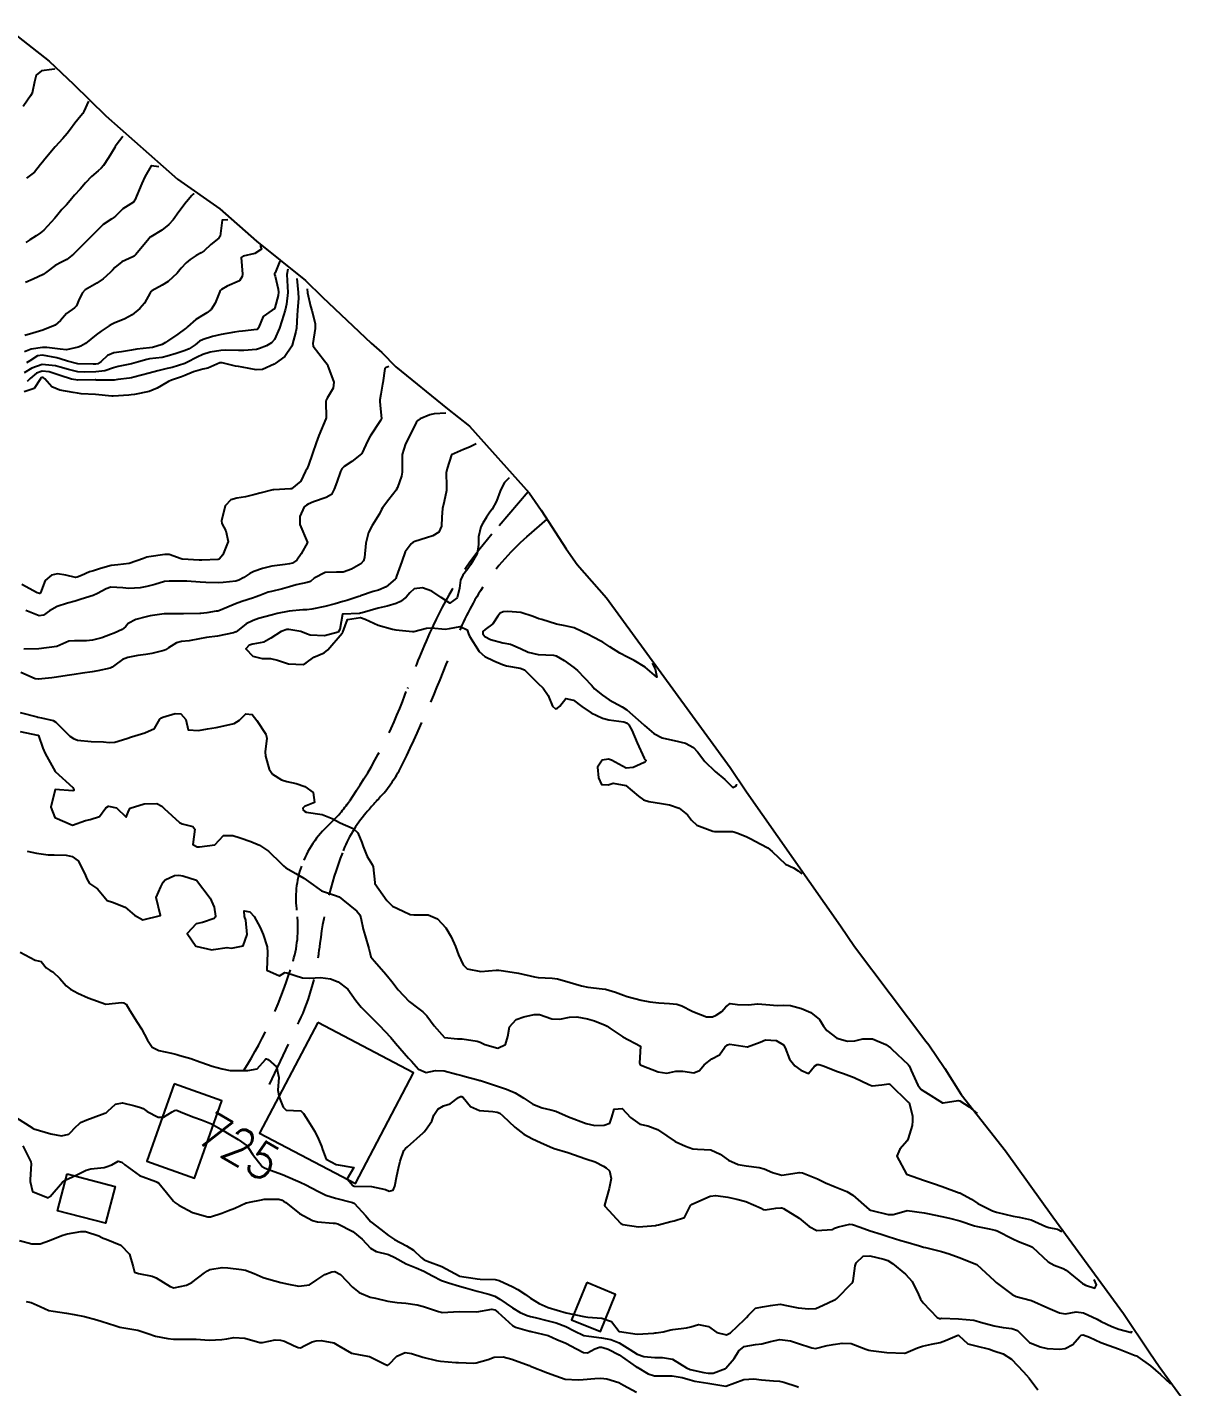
# Model space of a CAD drawing. Header units: metres. Extents: x 298520 to 308411, y 7433745 to 7450750.
# Drawn here: x 303461.8 to 303591.7, y 7440682.6 to 7440835 of the extents above; entities that cross this region are included whole.
import ezdxf
from ezdxf.enums import TextEntityAlignment as Align

# ---------------------------------------------------------------- set-up
doc = ezdxf.new("R2010")
doc.units = ezdxf.units.M
doc.header["$LTSCALE"] = 10
doc.linetypes.add('DASHED', pattern=[0.75, 0.5, -0.25])
for name, color, linetype in [('Area', 45, 'Continuous'), ('Cotas', 45, 'Continuous'), ('Curvas de Nivel 1m', 11, 'Continuous'), ('Curvas de Nivel 5m', 15, 'Continuous'), ('Edificações', 30, 'Continuous'), ('Vias Secundárias', 230, 'DASHED')]:
    doc.layers.add(name, color=color, linetype=linetype)
doc.styles.add('Style-STANDARD', font='STANDARD.shx')

msp = doc.modelspace()

# ---------------------------------------------------------------- linework, layer by layer
at = {"layer": 'Area'}
msp.add_polyline3d([(303459.41, 7440834.98, 735.33), (303464.27, 7440831.17, 736.29), (303466.98, 7440828.59, 733.66), (303470.6, 7440825.03, 732.9), (303478.66, 7440817.96, 730.59), (303483.4, 7440814.61, 729.5), (303487.51, 7440810.99, 728.46), (303492.99, 7440806.58, 727.04), (303494.92, 7440804.7, 728.36), (303500.37, 7440799.56, 724.14), (303501.55, 7440798.51, 724.18), (303503.12, 7440796.9, 723.29), (303508.93, 7440792.19, 721.62), (303511.39, 7440790.27, 721.2), (303518.07, 7440782.77, 720.37), (303519.45, 7440780.83, 719.74), (303521.82, 7440777.16, 721.7), (303522.24, 7440776.51, 721.4), (303523.46, 7440774.76, 722.56), (303526.76, 7440771.01, 720.87), (303540.61, 7440752.01, 721.03), (303542.46, 7440749.26, 724.66), (303553, 7440734.24, 720.35), (303554.57, 7440731.95, 720.47), (303562.57, 7440721.31, 723.78), (303562.89, 7440720.92, 723.84), (303564.71, 7440718.25, 721.82), (303566.52, 7440715.36, 721.51), (303571.49, 7440709.02, 721.73), (303576.82, 7440701.62, 722.99), (303584.72, 7440690.79, 726.33), (303587.67, 7440686.39, 732.28), (303588.72, 7440684.86, 731.36), (303591.72, 7440680.74, 729.87)], dxfattribs=at)
at = {"layer": 'Curvas de Nivel 1m', "flags": 128}
for points, elevation in [([(303464.83, 7440830.35), (303464.84, 7440830.26), (303464.56, 7440830.23), (303463.4, 7440830.07), (303462.82, 7440829.59), (303462.62, 7440828.84), (303462.35, 7440827.6), (303462.17, 7440827.27), (303461.84, 7440826.79), (303461.35, 7440826.09)], 734), ([(303468.68, 7440826.68), (303468.16, 7440825.53), (303468.04, 7440825.32), (303467.83, 7440825.05), (303467.14, 7440824.21), (303466.65, 7440823.54), (303466.29, 7440823.05), (303465.79, 7440822.49), (303464.94, 7440821.56), (303463.77, 7440820.2), (303463.5, 7440819.85), (303463.31, 7440819.58), (303462.62, 7440818.72), (303461.74, 7440818.06)], 733), ([(303472.53, 7440822.73), (303471.79, 7440821.76), (303471.68, 7440821.59), (303471.61, 7440821.48), (303470.91, 7440820.35), (303470.34, 7440819.49), (303470.08, 7440819.18), (303469.75, 7440818.89), (303469.01, 7440818.24), (303468.34, 7440817.52), (303467.73, 7440816.83), (303467.11, 7440816.14), (303466.63, 7440815.54), (303466.2, 7440815.05), (303465.7, 7440814.54), (303465.24, 7440814), (303464.89, 7440813.56), (303463.67, 7440812.24), (303463.31, 7440811.94), (303462.81, 7440811.59), (303462.11, 7440811.14), (303461.66, 7440810.83)], 732), ([(303476.58, 7440819.31), (303475.75, 7440819.44), (303475.71, 7440819.43), (303474.99, 7440818.2), (303474.64, 7440817.45), (303473.86, 7440815.6), (303473.8, 7440815.46), (303473.77, 7440815.4), (303473.71, 7440815.36), (303472.54, 7440814.63), (303471.69, 7440813.78), (303471.53, 7440813.63), (303471.29, 7440813.48), (303470.32, 7440812.85), (303469.67, 7440812.24), (303468.98, 7440811.51), (303467.65, 7440810.21), (303467.32, 7440809.86), (303467.01, 7440809.54), (303466.24, 7440808.94), (303465.63, 7440808.64), (303464.92, 7440808.27), (303464.02, 7440807.57), (303463.61, 7440807.27), (303462.48, 7440806.72), (303461.6, 7440806.35)], 731), ([(303484.28, 7440813.39), (303483.67, 7440813.36), (303483.65, 7440813.34), (303483.43, 7440811.57), (303483.3, 7440811.34), (303482.4, 7440810.61), (303481.65, 7440809.92), (303481.32, 7440809.68), (303480.74, 7440809.37), (303480.07, 7440808.94), (303479.63, 7440808.58), (303479.06, 7440807.95), (303478.63, 7440807.39), (303477.6, 7440806.46), (303476.95, 7440806.06), (303475.79, 7440805.43), (303475.68, 7440805.34), (303475.59, 7440805.19), (303474.96, 7440804.05), (303474.44, 7440803.45), (303473.56, 7440802.73), (303472.75, 7440802.27), (303471.55, 7440801.8), (303471.33, 7440801.69), (303470.98, 7440801.49), (303470.11, 7440800.92), (303469.53, 7440800.48), (303468.35, 7440799.52), (303467.82, 7440799.23), (303467.52, 7440799.1), (303466.22, 7440798.83), (303465.51, 7440798.9), (303464.01, 7440799.08), (303463.52, 7440799.09), (303462.23, 7440798.88), (303461.51, 7440798.59)], 729), ([(303487.95, 7440810.57), (303487.97, 7440810.41), (303488.06, 7440810.08), (303487.33, 7440809.61), (303486.02, 7440809.31), (303485.8, 7440809.15), (303485.93, 7440807.31), (303485.9, 7440807.02), (303485.61, 7440806.55), (303484.21, 7440805.94), (303483.6, 7440805.58), (303483.47, 7440805.47), (303483.39, 7440805.34), (303482.87, 7440804.05), (303482.43, 7440803.35), (303481.95, 7440802.97), (303481.56, 7440802.75), (303480.7, 7440802.22), (303479.78, 7440801.38), (303479.65, 7440801.27), (303479.54, 7440801.19), (303478.7, 7440800.56), (303477.53, 7440799.79), (303477.31, 7440799.62), (303476.93, 7440799.42), (303475.86, 7440799.09), (303475.52, 7440799.04), (303474.08, 7440798.88), (303473.51, 7440798.79), (303472.38, 7440798.6), (303471.51, 7440798.46), (303470.81, 7440798.18), (303470.1, 7440797.49), (303469.73, 7440797.26), (303469.49, 7440797.22), (303469.19, 7440797.21), (303467.49, 7440797.26), (303466.31, 7440797.54), (303465.5, 7440797.82), (303465.14, 7440797.91), (303463.5, 7440798.2), (303462.96, 7440798.13), (303462.09, 7440797.59), (303461.73, 7440797.36)], 728), ([(303490.13, 7440808.77), (303489.62, 7440807.45), (303489.55, 7440807.33), (303489.55, 7440807.27), (303489.61, 7440807.06), (303489.96, 7440805.63), (303489.99, 7440805.26), (303489.95, 7440804.9), (303489.57, 7440803.52), (303489.48, 7440803.36), (303489.27, 7440803.27), (303488.27, 7440802.56), (303487.75, 7440801.29), (303487.67, 7440801.16), (303487.54, 7440801.11), (303485.94, 7440800.91), (303485.54, 7440800.87), (303485.03, 7440800.81), (303483.54, 7440800.55), (303482.57, 7440800.32), (303481.53, 7440799.99), (303481.13, 7440799.77), (303480.62, 7440799.37), (303479.96, 7440798.94), (303479.51, 7440798.73), (303478.51, 7440798.39), (303477.5, 7440798.09), (303476.95, 7440797.97), (303475.5, 7440797.79), (303475.2, 7440797.73), (303474.27, 7440797.45), (303473.49, 7440797.23), (303472.01, 7440796.95), (303471.49, 7440796.8), (303470.51, 7440796.46), (303469.48, 7440796.33), (303468.26, 7440796.3), (303467.48, 7440796.36), (303466.43, 7440796.6), (303465.49, 7440796.88), (303464.96, 7440797.03), (303463.49, 7440797.17), (303462.31, 7440796.77), (303461.48, 7440796.25)], 727), ([(303491.03, 7440807.84), (303490.91, 7440807.25), (303490.94, 7440806.59), (303491.02, 7440805.25), (303490.89, 7440803.93), (303490.72, 7440803.25), (303490.36, 7440802.06), (303490.11, 7440801.26), (303489.53, 7440799.97), (303489.21, 7440799.59), (303488.62, 7440799.28), (303487.85, 7440798.95), (303487.52, 7440798.86), (303486.09, 7440798.72), (303485.51, 7440798.73), (303484.07, 7440798.78), (303483.51, 7440798.75), (303482.32, 7440798.55), (303481.51, 7440798.3), (303480.86, 7440798.01), (303479.7, 7440797.39), (303479.49, 7440797.3), (303478.05, 7440796.85), (303477.49, 7440796.71), (303476.44, 7440796.47), (303475.48, 7440796.19), (303473.77, 7440795.75), (303473.48, 7440795.68), (303473.29, 7440795.65), (303471.98, 7440795.47), (303471.54, 7440795.42), (303471.47, 7440795.41), (303469.54, 7440795.43), (303469.47, 7440795.44), (303469.41, 7440795.44), (303467.47, 7440795.42), (303466.78, 7440795.54), (303465.48, 7440795.93), (303464.26, 7440796.35), (303463.48, 7440796.44), (303462.85, 7440796.21), (303462.12, 7440795.59), (303461.79, 7440795.27)], 726), ([(303493.18, 7440805.64), (303493.23, 7440805.22), (303493.57, 7440803.71), (303493.71, 7440803.22), (303494.09, 7440801.75), (303494.11, 7440801.21), (303493.83, 7440799.52), (303493.87, 7440799.21), (303495.12, 7440797.57), (303495.42, 7440797.19), (303495.45, 7440797.15), (303495.49, 7440797.08), (303496.19, 7440795.18), (303496.12, 7440794.53), (303495.45, 7440793.38), (303495.37, 7440793.26), (303495.33, 7440793.19), (303495.29, 7440793.04), (303495.33, 7440791.19), (303495.3, 7440791.07), (303494.52, 7440789.2), (303494.2, 7440788.4), (303493.81, 7440787.21), (303493.36, 7440785.9), (303493.14, 7440785.44), (303493.02, 7440785.22), (303492.47, 7440784.1), (303491.44, 7440783.24), (303491.35, 7440783.22), (303491.33, 7440783.22), (303489.45, 7440783.14), (303489.33, 7440783.13), (303487.87, 7440782.74), (303487.32, 7440782.58), (303486.27, 7440782.35), (303485.32, 7440782.2), (303484.65, 7440781.99), (303484, 7440781.33), (303483.59, 7440779.64), (303483.64, 7440779.33), (303484.06, 7440778.54), (303484.35, 7440777.32), (303483.73, 7440775.82), (303483.32, 7440775.34), (303483.23, 7440775.31), (303481.37, 7440775.22), (303481.23, 7440775.23), (303481.1, 7440775.24), (303479.23, 7440775.35), (303479.19, 7440775.35), (303479.06, 7440775.39), (303477.71, 7440775.87), (303477.24, 7440775.89), (303475.44, 7440775.63), (303475.23, 7440775.59), (303474.83, 7440775.44), (303473.23, 7440774.88), (303471.98, 7440774.72), (303471.22, 7440774.64), (303470.02, 7440774.29), (303469.22, 7440774.05), (303468.8, 7440773.93), (303467.89, 7440773.52), (303467.41, 7440773.33), (303467.21, 7440773.31), (303466.12, 7440773.54), (303465.21, 7440773.69), (303464.52, 7440773.56), (303463.82, 7440772.95), (303463.3, 7440771.58), (303463.18, 7440771.51), (303462.92, 7440771.58), (303461.2, 7440772.52)], 724), ([(303502.36, 7440796.96), (303501.96, 7440796.8), (303501.89, 7440796.72), (303501.67, 7440795.12), (303501.64, 7440794.95), (303501.45, 7440793.84), (303501.35, 7440793.21), (303501.34, 7440793.12), (303501.33, 7440793.01), (303501.43, 7440792.19), (303501.52, 7440791.12), (303501.5, 7440791.04), (303501.42, 7440790.89), (303500.27, 7440789.14), (303499.96, 7440788.58), (303499.37, 7440787.28), (303499.33, 7440787.19), (303499.3, 7440787.15), (303498.22, 7440786.3), (303497.36, 7440785.74), (303497.07, 7440785.46), (303496.94, 7440785.17), (303496.53, 7440783.98), (303496.24, 7440783.18), (303495.91, 7440782.6), (303495.31, 7440782.28), (303493.89, 7440781.79), (303493.31, 7440781.5), (303493.11, 7440781.41), (303492.84, 7440781.22), (303492.38, 7440780.14), (303492.37, 7440779.23), (303493.25, 7440777.22), (303492.52, 7440775.95), (303492.05, 7440775.23), (303491.55, 7440774.92), (303491.23, 7440774.82), (303490.72, 7440774.74), (303489.23, 7440774.58), (303488.2, 7440774.3), (303487.22, 7440773.96), (303486.76, 7440773.75), (303486.08, 7440773.3), (303485.54, 7440772.98), (303485.21, 7440772.88), (303483.79, 7440772.75), (303483.2, 7440772.71), (303481.82, 7440772.74), (303481.2, 7440772.79), (303479.7, 7440772.89), (303479.21, 7440772.9), (303477.71, 7440772.9), (303477.2, 7440772.83), (303476.1, 7440772.52), (303475.2, 7440772.28), (303474.48, 7440772.15), (303473.19, 7440772.06), (303472.52, 7440772.14), (303471.19, 7440772.22), (303470.64, 7440772.04), (303469.67, 7440771.5), (303469.18, 7440771.29), (303467.85, 7440770.85), (303467.17, 7440770.64), (303466.31, 7440770.4), (303465.17, 7440770.04), (303464.31, 7440769.56), (303463.64, 7440769.09), (303463.15, 7440769.01), (303461.63, 7440769.6)], 723), ([(303508.76, 7440791.7), (303507.43, 7440791.63), (303506.96, 7440791.52), (303505.86, 7440791.07), (303505.59, 7440790.9), (303505.42, 7440790.68), (303504.63, 7440789.08), (303504.22, 7440788.26), (303503.86, 7440787.09), (303503.85, 7440785.59), (303503.86, 7440785.09), (303503.79, 7440784.65), (303503.33, 7440783.39), (303503.23, 7440783.2), (303503.16, 7440783.1), (303502.37, 7440782.05), (303501.65, 7440781.12), (303501.52, 7440780.9), (303501.3, 7440780.45), (303500.48, 7440779.13), (303500.06, 7440778.35), (303499.76, 7440777.14), (303499.61, 7440775.52), (303499.52, 7440775.15), (303499.23, 7440774.84), (303498.16, 7440774.22), (303497.22, 7440773.91), (303496.48, 7440773.91), (303495.22, 7440773.86), (303493.99, 7440773.21), (303493.57, 7440772.85), (303493.21, 7440772.73), (303491.97, 7440772.46), (303491.2, 7440772.25), (303490.41, 7440772.04), (303489.19, 7440771.74), (303488.82, 7440771.64), (303487.89, 7440771.28), (303487.38, 7440771.09), (303487.18, 7440771.02), (303485.88, 7440770.6), (303485.17, 7440770.36), (303483.47, 7440769.64), (303483.16, 7440769.54), (303482.99, 7440769.51), (303481.93, 7440769.35), (303481.27, 7440769.25), (303481.16, 7440769.25), (303479.33, 7440769.22), (303479.16, 7440769.22), (303477.35, 7440769.22), (303477.16, 7440769.21), (303475.59, 7440768.99), (303475.15, 7440768.89), (303474, 7440768.6), (303473.14, 7440768.13), (303472.83, 7440767.77), (303472.45, 7440767.47), (303471.55, 7440767.06), (303471.13, 7440766.9), (303470.17, 7440766.54), (303469.12, 7440766.26), (303468.45, 7440766.19), (303467.12, 7440766.2), (303466.48, 7440766.17), (303465.11, 7440765.55), (303463.11, 7440765.31), (303461.43, 7440765.28)], 722), ([(303512.13, 7440788.26), (303511.39, 7440787.92), (303510.74, 7440787.65), (303509.37, 7440787.03), (303508.88, 7440785.51), (303508.78, 7440785.04), (303508.83, 7440783.54), (303508.81, 7440783.04), (303508.55, 7440781.8), (303508.38, 7440781.04), (303508.29, 7440780.04), (303508.24, 7440779.04), (303507.94, 7440778.38), (303507.27, 7440777.95), (303506.59, 7440777.73), (303505.26, 7440777.34), (303505.08, 7440777.26), (303504.85, 7440777.08), (303504.18, 7440776.16), (303503.8, 7440775.09), (303503.66, 7440774.66), (303503.22, 7440773.46), (303503.12, 7440773.19), (303503.06, 7440773.1), (303502.05, 7440772.26), (303501.19, 7440771.89), (303500.59, 7440771.73), (303499.18, 7440771.24), (303499.12, 7440771.21), (303498.98, 7440771.15), (303497.64, 7440770.71), (303497.18, 7440770.59), (303496.35, 7440770.36), (303495.17, 7440770.04), (303493.7, 7440769.75), (303493.17, 7440769.69), (303492.71, 7440769.68), (303491.17, 7440769.54), (303489.83, 7440769.26), (303489.31, 7440769.12), (303489.16, 7440769.09), (303487.75, 7440768.69), (303487.15, 7440768.48), (303486.35, 7440768.1), (303485.38, 7440767.31), (303485.23, 7440767.21), (303485.13, 7440767.16), (303484.92, 7440767.1), (303483.13, 7440766.72), (303481.92, 7440766.56), (303481.12, 7440766.42), (303479.96, 7440766.21), (303479.12, 7440766.12), (303478.55, 7440765.97), (303477.64, 7440765.4), (303477.32, 7440765.19), (303477.11, 7440765.1), (303475.77, 7440764.76), (303475.11, 7440764.68), (303474.2, 7440764.54), (303473.1, 7440764.32), (303472.47, 7440764.09), (303471.63, 7440763.47), (303471.34, 7440763.23), (303471.09, 7440763.12), (303469.73, 7440762.85), (303469.08, 7440762.74), (303468.02, 7440762.58), (303467.08, 7440762.44), (303466.29, 7440762.32), (303465.07, 7440762.13), (303464.57, 7440762.06), (303463.07, 7440761.9), (303462.7, 7440761.95), (303461.08, 7440762.65)], 721), ([(303531.89, 7440763.7), (303532.23, 7440763.05), (303532.39, 7440762.13), (303531.09, 7440763.24), (303529.87, 7440764.01), (303529.11, 7440764.35), (303528.26, 7440764.8), (303527.12, 7440765.52), (303526.33, 7440766.03), (303525.13, 7440766.67), (303524.84, 7440766.84), (303523.15, 7440767.67), (303522.13, 7440767.88), (303521.15, 7440768.08), (303519.49, 7440768.57), (303519.16, 7440768.67), (303518.53, 7440768.92), (303517.17, 7440769.36), (303515.69, 7440769.48), (303515.17, 7440769.43), (303514.83, 7440769.3), (303514.57, 7440768.97), (303514.03, 7440768.09), (303513.14, 7440767.46), (303512.88, 7440767.24), (303512.9, 7440766.98), (303513.13, 7440766.69), (303513.74, 7440766.36), (303515.12, 7440765.99), (303515.99, 7440765.82), (303517.12, 7440765.33), (303517.97, 7440764.92), (303519.11, 7440764.67), (303520.82, 7440764.59), (303521.11, 7440764.52), (303522, 7440763.98), (303523.1, 7440763.22), (303523.52, 7440762.86), (303525.07, 7440761.23), (303525.25, 7440761.02), (303525.43, 7440760.83), (303526.32, 7440760.09), (303527.05, 7440759.59), (303528.52, 7440758.8), (303529.04, 7440758.45), (303530.95, 7440756.77), (303531.01, 7440756.7), (303532.06, 7440755.81), (303533, 7440755.34), (303534.82, 7440754.9), (303534.99, 7440754.87), (303535.12, 7440754.84), (303535.6, 7440754.71), (303536.53, 7440754.24), (303536.98, 7440753.76), (303537.77, 7440752.68), (303538.96, 7440751.54), (303540.03, 7440750.66), (303540.93, 7440749.74), (303541.28, 7440749.95), (303541.34, 7440750.04), (303541.4, 7440750.02)], 719), ([(303461.03, 7440758.18), (303462.92, 7440757.68), (303463.01, 7440757.65), (303463.39, 7440757.57), (303464.71, 7440757.25), (303465.01, 7440757.08), (303466.6, 7440755.53), (303466.99, 7440755.24), (303467.43, 7440755.08), (303468.99, 7440754.9), (303470.36, 7440754.87), (303470.99, 7440754.82), (303471.63, 7440754.83), (303472.99, 7440755.25), (303473.51, 7440755.45), (303475, 7440755.88), (303476.06, 7440756.36), (303476.66, 7440757.41), (303476.85, 7440757.58), (303477.02, 7440757.64), (303478.38, 7440758.04), (303479.02, 7440758.03), (303479.6, 7440757.38), (303479.85, 7440756.22), (303481, 7440756.13), (303482.02, 7440756.33), (303483, 7440756.5), (303484.51, 7440756.81), (303485.01, 7440756.94), (303485.62, 7440757.3), (303486.32, 7440758), (303487.02, 7440757.94), (303487.55, 7440757.28), (303488.55, 7440755.73), (303488.69, 7440755.27), (303488.5, 7440753.75), (303488.51, 7440753.27), (303488.95, 7440751.82), (303489.32, 7440751.26), (303490.32, 7440750.63), (303490.93, 7440750.44), (303491.95, 7440750.21), (303492.93, 7440749.88), (303493.85, 7440749.21), (303494.03, 7440748.08), (303492.9, 7440747.61), (303492.69, 7440747.43), (303492.76, 7440747.22), (303492.89, 7440747.1), (303493.1, 7440747.01), (303494.89, 7440746.75), (303496, 7440746.3), (303496.88, 7440745.81), (303498.35, 7440745.16), (303498.87, 7440744.69), (303499.33, 7440743.61), (303499.47, 7440743.14), (303499.94, 7440742.03), (303500.49, 7440741.12), (303500.58, 7440740.88), (303500.78, 7440739.12), (303500.8, 7440738.99), (303502.11, 7440737.11), (303502.77, 7440736.45), (303503.97, 7440735.88), (303504.76, 7440735.52), (303505.16, 7440735.48), (303506.76, 7440735.47), (303507.8, 7440735.04), (303508.74, 7440734.01), (303509.34, 7440733.02), (303509.81, 7440731.93), (303510.16, 7440731.02), (303510.69, 7440729.88), (303511.13, 7440729.45), (303512.68, 7440729.15), (303514.37, 7440729.28), (303514.69, 7440729.28), (303514.96, 7440729.23), (303516.68, 7440728.97), (303516.88, 7440728.93), (303518.68, 7440728.53), (303519.11, 7440728.48), (303520.68, 7440728.4), (303521.26, 7440728.3), (303522.67, 7440727.91), (303523.97, 7440727.54), (303524.66, 7440727.39), (303526.26, 7440727.21), (303526.66, 7440727.14), (303527.77, 7440726.8), (303528.65, 7440726.48), (303529.09, 7440726.34), (303530.64, 7440725.93), (303531.63, 7440725.74), (303532.64, 7440725.61), (303533.84, 7440725.53), (303534.64, 7440725.47), (303535.21, 7440725.28), (303536.38, 7440724.7), (303536.63, 7440724.58), (303537.99, 7440724.05), (303538.63, 7440724.04), (303539.07, 7440724.23), (303539.68, 7440724.66), (303540.13, 7440725.16), (303540.64, 7440725.55), (303541.45, 7440725.45), (303542.64, 7440725.38), (303543.73, 7440725.52), (303544.64, 7440725.43), (303545.92, 7440725.31), (303546.64, 7440725.36), (303547.4, 7440725.33), (303548.64, 7440725), (303549.66, 7440724.54), (303550.63, 7440723.77), (303551.1, 7440723.01), (303551.45, 7440722.52), (303552.6, 7440721.67), (303553.77, 7440721.32), (303554.6, 7440721.36), (303555.5, 7440721.57), (303556.6, 7440721.59), (303558.08, 7440720.95), (303558.59, 7440720.59), (303558.77, 7440720.43), (303560.57, 7440718.71), (303560.71, 7440718.55), (303560.78, 7440718.41), (303560.91, 7440718.05), (303561.68, 7440716.39), (303562.06, 7440715.92), (303562.53, 7440715.6), (303564.45, 7440714.43), (303564.51, 7440714.4), (303566.19, 7440714.67), (303566.36, 7440714.65), (303567.41, 7440713.97), (303568.33, 7440713.2)], 721), ([(303461, 7440756.03), (303462.94, 7440755.63), (303462.99, 7440755.62), (303463.02, 7440755.61), (303463.05, 7440755.58), (303463.57, 7440754.16), (303463.83, 7440753.57), (303464.94, 7440751.55), (303466.93, 7440749.76), (303467.04, 7440749.53), (303467.04, 7440749.41), (303466.92, 7440749.39), (303464.92, 7440749.55), (303464.47, 7440747.56), (303464.89, 7440746.41), (303466.87, 7440745.53), (303468.35, 7440746.05), (303468.88, 7440746.16), (303469.89, 7440746.49), (303470.6, 7440747.48), (303470.9, 7440747.68), (303471.82, 7440747.47), (303472.89, 7440746.43), (303473.18, 7440747.18), (303473.34, 7440747.45), (303474.91, 7440747.93), (303476.34, 7440747.98), (303476.9, 7440747.66), (303477.15, 7440747.41), (303478.88, 7440745.83), (303479.16, 7440745.67), (303480.37, 7440745.37), (303480.58, 7440745.07), (303480.39, 7440743.37), (303480.85, 7440743.12), (303481.11, 7440743.09), (303482.85, 7440743.34), (303483.8, 7440744.39), (303484.86, 7440744.38), (303485.68, 7440744.12), (303486.86, 7440743.72), (303487.86, 7440743.28), (303488.84, 7440742.61), (303490.28, 7440741.25), (303490.55, 7440740.97), (303490.82, 7440740.76), (303491.93, 7440740.12), (303492.81, 7440739.61), (303493.34, 7440739.21), (303494.79, 7440738.17), (303496.26, 7440737.7), (303496.78, 7440737.49), (303497.21, 7440737.17), (303498.76, 7440735.91), (303499.09, 7440735.48), (303499.21, 7440735.14), (303499.49, 7440733.89), (303499.7, 7440733.14), (303500.12, 7440731.72), (303500.24, 7440731.13), (303500.34, 7440730.77), (303500.7, 7440730.34), (303501.8, 7440729.11), (303502.19, 7440728.62), (303502.67, 7440728.02), (303503.4, 7440727.09), (303504.64, 7440725.76), (303505.55, 7440725.07), (303506.18, 7440724.61), (303506.62, 7440724.15), (303507.43, 7440723.04), (303508.59, 7440721.73), (303510.04, 7440721.57), (303510.59, 7440721.6), (303512.24, 7440721.33), (303512.59, 7440721.23), (303513.12, 7440720.97), (303514.58, 7440720.55), (303515.43, 7440720.95), (303515.69, 7440721.85), (303515.87, 7440722.94), (303516.62, 7440723.75), (303517.48, 7440724.06), (303518.63, 7440724.33), (303519.23, 7440724.3), (303520.62, 7440723.82), (303521.54, 7440723.79), (303522.62, 7440724.02), (303523.43, 7440724.05), (303524.62, 7440723.82), (303525.4, 7440723.6), (303526.62, 7440723.13), (303526.82, 7440723.02), (303527.13, 7440722.8), (303528.6, 7440721.82), (303530.58, 7440720.77), (303530.47, 7440718.86), (303530.5, 7440718.77), (303530.56, 7440718.69), (303530.73, 7440718.6), (303532.55, 7440717.87), (303533.54, 7440717.74), (303534.55, 7440717.97), (303535.31, 7440717.96), (303536.55, 7440717.76), (303537.2, 7440718.04), (303537.72, 7440718.68), (303538.57, 7440719.35), (303539.44, 7440719.8), (303540.04, 7440720.66), (303540.32, 7440720.92), (303540.59, 7440720.98), (303542.53, 7440720.68), (303542.58, 7440720.68), (303543.99, 7440721.2), (303544.6, 7440721.46), (303545.8, 7440721.39), (303546.59, 7440720.9), (303546.78, 7440720.58), (303547.29, 7440719.29), (303547.88, 7440718.56), (303548.56, 7440718.07), (303549.4, 7440717.69), (303550.09, 7440718.53), (303550.39, 7440718.7), (303550.56, 7440718.7), (303550.7, 7440718.66), (303551.15, 7440718.52), (303552.55, 7440717.96), (303553.34, 7440717.71), (303554.54, 7440717.27), (303556.18, 7440716.46), (303556.53, 7440716.33), (303557.65, 7440716.44), (303558.43, 7440716.53), (303558.53, 7440716.49), (303558.61, 7440716.43), (303560.51, 7440714.56), (303560.6, 7440714.5), (303560.69, 7440714.41), (303561.06, 7440712.96), (303561.08, 7440712.4), (303561.02, 7440711.86), (303560.58, 7440710.41), (303560.46, 7440710.17), (303559.65, 7440709.22), (303559.33, 7440708.42), (303560.41, 7440706.41), (303562.41, 7440705.72), (303563.41, 7440705.38), (303564.4, 7440705.05), (303566.32, 7440704.34), (303566.39, 7440704.31), (303567.67, 7440703.6), (303568.38, 7440703.12), (303570.04, 7440702.29), (303570.37, 7440702.2), (303570.49, 7440702.17), (303572.36, 7440701.72), (303573.03, 7440701.59), (303574.36, 7440701.29), (303576.01, 7440700.57), (303576.35, 7440700.45), (303577.33, 7440700.25), (303577.8, 7440700.01)], 722), ([(303461.79, 7440742.64), (303462.84, 7440742.4), (303464.17, 7440742.22), (303464.83, 7440742.22), (303466.18, 7440742.19), (303466.83, 7440742.03), (303467.5, 7440741.52), (303468.25, 7440740.07), (303468.47, 7440739.51), (303468.8, 7440739.01), (303469.69, 7440738.39), (303470.43, 7440737.49), (303470.78, 7440737.11), (303471.36, 7440736.89), (303472.77, 7440736.36), (303473.85, 7440735.45), (303474.75, 7440734.94), (303476.75, 7440735.41), (303476.28, 7440737.42), (303476.79, 7440738.61), (303477.05, 7440739.16), (303477.27, 7440739.41), (303478.31, 7440739.89), (303478.81, 7440739.94), (303479.27, 7440739.85), (303480.8, 7440739.36), (303482.33, 7440737.34), (303482.77, 7440736.36), (303482.9, 7440735.34), (303482.86, 7440735.23), (303482.75, 7440735.09), (303481.47, 7440734.63), (303480.74, 7440734.46), (303479.73, 7440733.38), (303480.71, 7440731.99), (303482.49, 7440731.56), (303482.71, 7440731.59), (303484.21, 7440731.83), (303484.71, 7440731.75), (303486, 7440732.01), (303486.48, 7440733.29), (303486.32, 7440734.87), (303486.18, 7440735.3), (303486.14, 7440735.93), (303486.76, 7440735.84), (303487.24, 7440735.29), (303487.94, 7440734.08), (303488.25, 7440733.27), (303488.71, 7440731.91), (303488.76, 7440731.27), (303488.68, 7440729.27), (303490.09, 7440728.66), (303490.68, 7440729.01), (303490.92, 7440729), (303492.67, 7440728.42), (303493.51, 7440728.38), (303494.68, 7440728.47), (303495.8, 7440728.31), (303496.67, 7440727.99), (303497.74, 7440727.16), (303498.64, 7440725.9), (303499.24, 7440725.14), (303500.62, 7440723.76), (303500.94, 7440723.44), (303501.28, 7440723.12), (303502.59, 7440721.72), (303503.09, 7440721.09), (303504.57, 7440719.43), (303504.73, 7440719.24), (303504.88, 7440719.08), (303505.69, 7440718.2), (303506.55, 7440717.82), (303507.57, 7440718.03), (303508.55, 7440718), (303509.94, 7440717.63), (303510.55, 7440717.46), (303510.91, 7440717.37), (303512.32, 7440716.98), (303512.54, 7440716.92), (303512.62, 7440716.9), (303514.53, 7440716.28), (303515.54, 7440715.93), (303516.52, 7440715.52), (303517.49, 7440714.92), (303518.51, 7440714.26), (303519.55, 7440713.86), (303520.5, 7440713.63), (303521.09, 7440713.47), (303522.49, 7440712.86), (303524.48, 7440712.09), (303525.45, 7440711.86), (303526.48, 7440711.91), (303527.14, 7440712.14), (303527.36, 7440712.8), (303527.61, 7440713.69), (303528.5, 7440713.77), (303529.44, 7440712.78), (303530.48, 7440712.04), (303531.41, 7440711.82), (303532.47, 7440711.42), (303533.52, 7440710.73), (303534.46, 7440710.09), (303535.62, 7440709.54), (303536.45, 7440709.27), (303536.98, 7440709.22), (303538.45, 7440709.13), (303539.49, 7440708.66), (303540.43, 7440707.97), (303541.54, 7440707.52), (303542.42, 7440707.35), (303543.88, 7440707.15), (303544.42, 7440707.01), (303545.37, 7440706.59), (303546.41, 7440706.31), (303548.14, 7440706.55), (303548.35, 7440706.61), (303548.41, 7440706.62), (303548.72, 7440706.55), (303550.41, 7440705.89), (303551.32, 7440705.43), (303552.4, 7440705), (303553.71, 7440704.49), (303554.39, 7440704.05), (303556.21, 7440702.46), (303556.37, 7440702.37), (303556.5, 7440702.33), (303558.36, 7440701.9), (303558.9, 7440701.89), (303560.37, 7440702.31), (303560.46, 7440702.33), (303562.37, 7440702.07), (303562.75, 7440702.01), (303564.36, 7440701.69), (303565.22, 7440701.49), (303566.36, 7440701.18), (303568.03, 7440700.64), (303568.35, 7440700.55), (303569.66, 7440700.3), (303570.34, 7440700.16), (303570.55, 7440700.07), (303572.33, 7440699.16), (303572.96, 7440698.89), (303574.32, 7440698.36), (303574.52, 7440698.24), (303576.3, 7440696.6), (303576.97, 7440696.21), (303577.95, 7440695.85), (303578.29, 7440695.66), (303580.14, 7440694.17), (303580.27, 7440694.08), (303580.47, 7440693.97), (303581.53, 7440693.63), (303581.7, 7440694.01), (303581.43, 7440694.61)], 723), ([(303461, 7440731.3), (303462.69, 7440730.39), (303463.38, 7440730.26), (303463.93, 7440729.56), (303464.38, 7440729.26), (303464.68, 7440729.08), (303465.46, 7440728.34), (303466.16, 7440727.54), (303466.66, 7440727.15), (303467.48, 7440726.69), (303468.64, 7440726.18), (303470.63, 7440725.48), (303472.43, 7440725.67), (303472.64, 7440725.64), (303472.91, 7440725.46), (303473.31, 7440724.77), (303474.12, 7440723.44), (303474.6, 7440722.71), (303475.28, 7440721.43), (303475.81, 7440720.66), (303476.57, 7440720.28), (303477.99, 7440719.97), (303478.57, 7440719.83), (303478.92, 7440719.73), (303480.15, 7440719.37), (303480.46, 7440719.26), (303480.56, 7440719.22), (303480.76, 7440719.16), (303482.55, 7440718.54), (303483.66, 7440718.22), (303484.55, 7440718.05), (303485.27, 7440718.03), (303486.55, 7440718.03), (303487.6, 7440718.23), (303488.52, 7440719.27), (303488.53, 7440719.3), (303488.56, 7440719.35), (303488.65, 7440719.35), (303488.82, 7440719.27), (303489.76, 7440718.46), (303490, 7440717.25), (303489.92, 7440715.85), (303490.03, 7440715.25), (303490.14, 7440714.87), (303490.5, 7440713.92), (303490.85, 7440713.6), (303492.5, 7440713.51), (303492.78, 7440713.22), (303493.31, 7440712.38), (303494.04, 7440711.2), (303494.45, 7440710.34), (303494.81, 7440709.56), (303494.93, 7440709.19), (303495.33, 7440708.09), (303496.43, 7440707.5), (303498.42, 7440707.15), (303497.67, 7440705.89), (303498.3, 7440705.15), (303498.39, 7440705.1), (303498.45, 7440705.09), (303500.39, 7440705.03), (303501.97, 7440704.69), (303502.39, 7440704.5), (303502.85, 7440704.63), (303503.04, 7440705.09), (303503.26, 7440706.24), (303503.42, 7440707.09), (303503.64, 7440707.88), (303504.05, 7440709.08), (303504.22, 7440709.31), (303504.45, 7440709.5), (303506.22, 7440711.05), (303506.33, 7440711.18), (303506.47, 7440711.36), (303507.17, 7440712.35), (303507.39, 7440713.04), (303507.83, 7440713.71), (303508.5, 7440714.06), (303509.22, 7440714.31), (303510.15, 7440715.01), (303510.39, 7440715.13), (303510.51, 7440715.12), (303510.67, 7440715.01), (303511.51, 7440714), (303512.5, 7440713.56), (303514, 7440713.46), (303514.5, 7440713.37), (303514.78, 7440713.24), (303515.13, 7440712.95), (303516.47, 7440711.67), (303517.48, 7440710.92), (303518.46, 7440710.37), (303519.37, 7440709.98), (303520.45, 7440709.49), (303520.88, 7440709.31), (303522.44, 7440708.86), (303524.44, 7440708.13), (303525.47, 7440707.79), (303526.43, 7440707.32), (303526.74, 7440707.13), (303527.09, 7440706.81), (303527.28, 7440705.93), (303527.04, 7440704.81), (303526.52, 7440702.96), (303526.56, 7440702.82), (303528.34, 7440700.92), (303528.6, 7440700.79), (303530.34, 7440700.5), (303532.28, 7440700.68), (303532.34, 7440700.69), (303532.39, 7440700.69), (303532.58, 7440700.74), (303533.97, 7440701.11), (303534.35, 7440701.17), (303535.5, 7440701.56), (303536.07, 7440702.7), (303536.16, 7440702.91), (303536.38, 7440703.07), (303537.1, 7440703.41), (303538.39, 7440703.94), (303539.03, 7440704.02), (303540.38, 7440703.83), (303541.37, 7440703.62), (303542.38, 7440703.35), (303544.1, 7440702.6), (303544.37, 7440702.46), (303544.55, 7440702.42), (303545.76, 7440702.59), (303546.31, 7440702.64), (303546.37, 7440702.64), (303546.43, 7440702.64), (303546.62, 7440702.58), (303548.36, 7440701.5), (303549.5, 7440700.54), (303550.34, 7440700.1), (303552.07, 7440700.23), (303552.34, 7440700.36), (303552.44, 7440700.4), (303552.78, 7440700.5), (303554.03, 7440700.8), (303554.35, 7440700.77), (303555.21, 7440700.47), (303556.34, 7440700.06), (303557.57, 7440699.68), (303558.33, 7440699.44), (303559.75, 7440699), (303560.33, 7440698.83), (303561.85, 7440698.39), (303562.32, 7440698.24), (303562.52, 7440698.19), (303564.31, 7440697.75), (303565.18, 7440697.48), (303566.3, 7440697.08), (303568.29, 7440696.31), (303570.27, 7440694.45), (303570.46, 7440694.29), (303572.26, 7440692.92), (303572.7, 7440692.7), (303574.25, 7440692.3), (303574.42, 7440692.24), (303576.24, 7440691.42), (303577.56, 7440690.87), (303578.23, 7440690.77), (303579.44, 7440690.97), (303580.23, 7440690.88), (303581.77, 7440690.15), (303582.22, 7440689.9), (303583.42, 7440689.34), (303584.21, 7440689.05), (303585.64, 7440688.67), (303585.65, 7440688.85)], 724), ([(303461.3, 7440709.59), (303462.21, 7440707.79), (303462.25, 7440707.58), (303462.15, 7440705.83), (303462.15, 7440705.58), (303462.38, 7440704.46), (303464.17, 7440703.77), (303464.38, 7440703.92), (303465.76, 7440705.54), (303466.13, 7440705.8), (303466.4, 7440705.91), (303467.5, 7440706.43), (303468.41, 7440706.87), (303468.92, 7440707), (303470.42, 7440707.18), (303470.66, 7440707.24), (303471.3, 7440707.47), (303472, 7440707.89), (303472.43, 7440707.76), (303472.76, 7440707.46), (303474.41, 7440706.26), (303476.21, 7440705.59), (303476.39, 7440705.53), (303476.55, 7440705.41), (303477.41, 7440704.37), (303478.19, 7440703.39), (303478.37, 7440703.23), (303478.81, 7440702.93), (303480.35, 7440702.14), (303482.07, 7440701.62), (303482.35, 7440701.63), (303483.64, 7440702.04), (303484.36, 7440702.33), (303485.07, 7440702.6), (303486.37, 7440703.19), (303486.44, 7440703.22), (303486.74, 7440703.29), (303488.09, 7440703.56), (303488.38, 7440703.6), (303490.02, 7440703.61), (303490.38, 7440703.49), (303490.54, 7440703.41), (303490.81, 7440703.24), (303492.35, 7440702.01), (303493.81, 7440701.21), (303494.34, 7440701.07), (303496.1, 7440700.94), (303496.34, 7440700.93), (303496.64, 7440700.86), (303498.33, 7440700.01), (303499.37, 7440699.14), (303500.31, 7440698.13), (303500.94, 7440697.75), (303502.31, 7440697.4), (303503.03, 7440697.09), (303504.29, 7440696.37), (303505.42, 7440695.93), (303506.28, 7440695.56), (303507.23, 7440695.04), (303508.27, 7440694.5), (303509.06, 7440694.23), (303510.26, 7440693.87), (303510.93, 7440693.67), (303512.26, 7440693.29), (303513.57, 7440692.97), (303514.25, 7440692.73), (303514.79, 7440692.41), (303516.23, 7440691.42), (303517.06, 7440690.93), (303517.86, 7440690.56), (303518.22, 7440690.47), (303518.77, 7440690.35), (303520.21, 7440689.99), (303521.1, 7440689.76), (303522.21, 7440689.35), (303523.12, 7440688.85), (303524.2, 7440688.34), (303524.78, 7440688.25), (303526.2, 7440688.09), (303527.26, 7440687.87), (303528.19, 7440687.53), (303529.39, 7440686.78), (303530.18, 7440686.25), (303530.96, 7440685.97), (303532.17, 7440685.87), (303533.03, 7440685.87), (303534.17, 7440685.67), (303535.74, 7440684.7), (303536.15, 7440684.53), (303537.66, 7440684.19), (303538.15, 7440684.1), (303538.71, 7440684.1), (303540.11, 7440684.65), (303540.13, 7440684.67), (303540.15, 7440684.68), (303541.07, 7440685.74), (303541.6, 7440686.63), (303542.19, 7440687.11), (303543.48, 7440687.32), (303544.19, 7440687.39), (303545.13, 7440687.65), (303546.2, 7440687.89), (303547.38, 7440687.74), (303548.19, 7440687.49), (303549.77, 7440686.95), (303550.19, 7440686.89), (303551.51, 7440687.2), (303552.19, 7440687.34), (303553.19, 7440687.49), (303554.19, 7440687.43), (303555.84, 7440686.81), (303556.19, 7440686.69), (303556.39, 7440686.66), (303558.18, 7440686.43), (303560.18, 7440686.36), (303560.22, 7440686.37), (303560.32, 7440686.41), (303561.62, 7440686.97), (303562.19, 7440687.14), (303563.19, 7440687.37), (303564.19, 7440687.54), (303564.79, 7440687.76), (303566.07, 7440688.34), (303566.18, 7440688.36), (303566.2, 7440688.36), (303566.22, 7440688.36), (303566.25, 7440688.34), (303567.29, 7440687.42), (303568.19, 7440687.16), (303569.7, 7440686.79), (303570.19, 7440686.63), (303571.22, 7440686.28), (303572.17, 7440685.69), (303572.86, 7440684.96), (303573.53, 7440684.25), (303573.83, 7440683.93), (303574.15, 7440683.55), (303575.11, 7440682.23)], 726), ([(303460.94, 7440698.97), (303462.31, 7440698.61), (303463.26, 7440698.62), (303464.32, 7440698.97), (303465.68, 7440699.54), (303466.16, 7440699.7), (303466.33, 7440699.74), (303467.83, 7440700.01), (303468.33, 7440700), (303469.84, 7440699.49), (303470.16, 7440699.32), (303470.32, 7440699.25), (303470.66, 7440699.13), (303472.31, 7440698.45), (303473.27, 7440697.45), (303473.69, 7440696.04), (303473.84, 7440695.44), (303474.27, 7440695.3), (303475.82, 7440694.97), (303476.27, 7440694.8), (303477.82, 7440693.83), (303478.26, 7440693.69), (303479.65, 7440693.98), (303480.26, 7440694.29), (303481.68, 7440695.35), (303482.03, 7440695.59), (303482.28, 7440695.72), (303483.65, 7440695.96), (303484.28, 7440695.93), (303485.83, 7440695.75), (303486.28, 7440695.65), (303487.26, 7440695.28), (303488.27, 7440694.84), (303488.88, 7440694.65), (303490.26, 7440694.29), (303491.1, 7440694.08), (303492.26, 7440693.87), (303493.45, 7440694.02), (303494.27, 7440694.58), (303495.18, 7440695.19), (303495.97, 7440695.48), (303496.28, 7440695.52), (303496.94, 7440695.16), (303498.26, 7440693.76), (303499.04, 7440693.14), (303500.25, 7440692.65), (303500.86, 7440692.51), (303502.24, 7440692.19), (303503.29, 7440692.04), (303504.24, 7440691.97), (303505.53, 7440691.77), (303506.23, 7440691.6), (303507.93, 7440691.03), (303508.22, 7440690.94), (303508.33, 7440690.92), (303510.22, 7440691.01), (303512.22, 7440690.98), (303513.91, 7440691.28), (303514.23, 7440691.2), (303514.58, 7440690.96), (303516.21, 7440689.45), (303516.54, 7440689.27), (303517.88, 7440688.91), (303518.13, 7440688.83), (303518.2, 7440688.81), (303518.32, 7440688.79), (303520.2, 7440688.33), (303521.19, 7440687.87), (303522.19, 7440687.46), (303523.38, 7440686.85), (303524.18, 7440686.42), (303524.61, 7440686.4), (303525.45, 7440686.83), (303525.99, 7440687.02), (303526.18, 7440687.01), (303526.35, 7440686.98), (303526.93, 7440686.81), (303528.17, 7440686.18), (303530.09, 7440684.83), (303530.15, 7440684.79), (303530.19, 7440684.77), (303531.44, 7440684.05), (303532.14, 7440683.81), (303533.05, 7440683.82), (303534.14, 7440683.81), (303535.23, 7440683.62), (303536.14, 7440683.36), (303536.68, 7440683.23), (303538.14, 7440683.01), (303540.13, 7440682.65), (303542.14, 7440683.4), (303543.29, 7440683.46), (303544.14, 7440683.35), (303545.47, 7440683.25), (303546.14, 7440683.21), (303546.66, 7440683.1), (303548.13, 7440682.61), (303548.3, 7440682.55)], 727), ([(303461.69, 7440692.13), (303462.24, 7440692.04), (303463.26, 7440691.57), (303464.23, 7440691.15), (303464.73, 7440691.05), (303466.22, 7440690.82), (303467.06, 7440690.69), (303468.22, 7440690.48), (303469.6, 7440690.1), (303470.21, 7440689.92), (303471.64, 7440689.47), (303472.2, 7440689.27), (303472.43, 7440689.23), (303474.2, 7440688.94), (303475.34, 7440688.56), (303476.19, 7440688.26), (303477.58, 7440688), (303478.19, 7440687.94), (303479.66, 7440687.91), (303480.19, 7440687.94), (303480.76, 7440687.93), (303482.19, 7440687.83), (303483.61, 7440687.9), (303484.19, 7440687.98), (303484.98, 7440688.1), (303486.19, 7440688.04), (303487.9, 7440687.56), (303488.19, 7440687.55), (303489.6, 7440687.85), (303490.19, 7440687.81), (303490.65, 7440687.7), (303491.65, 7440687.23), (303492.18, 7440686.99), (303492.43, 7440686.96), (303492.94, 7440687.21), (303493.76, 7440687.63), (303494.19, 7440687.73), (303494.76, 7440687.76), (303496.19, 7440687.5), (303496.75, 7440687.16), (303498.17, 7440686.35), (303499.13, 7440686.18), (303500.17, 7440685.99), (303501.97, 7440685.1), (303502.09, 7440685.03), (303502.15, 7440685.01), (303502.23, 7440685.02), (303502.35, 7440685.1), (303503.24, 7440686.02), (303504.17, 7440686.43), (303504.91, 7440686.33), (303506.17, 7440685.9), (303507.68, 7440685.52), (303508.16, 7440685.46), (303509.85, 7440685.32), (303510.16, 7440685.31), (303511.89, 7440685.25), (303512.16, 7440685.26), (303513.49, 7440685.64), (303514.17, 7440685.91), (303515.16, 7440685.96), (303516.16, 7440685.67), (303518.09, 7440684.98), (303518.15, 7440684.96), (303518.25, 7440684.91), (303520.15, 7440684.16), (303521.07, 7440683.8), (303522.14, 7440683.45), (303523.6, 7440683.38), (303524.14, 7440683.42), (303525.45, 7440683.52), (303526.14, 7440683.56), (303526.8, 7440683.47), (303528.14, 7440683.06), (303528.66, 7440682.78), (303530.12, 7440681.98)], 728)]:
    msp.add_lwpolyline(points, dxfattribs=dict(at, elevation=elevation))
at = {"layer": 'Curvas de Nivel 5m', "flags": 128}
for points, elevation in [([(303480.53, 7440816.27), (303480.4, 7440816.26), (303480.25, 7440816.11), (303479.68, 7440815.42), (303479.64, 7440815.38), (303478.82, 7440814.27), (303478.17, 7440813.4), (303477.68, 7440812.86), (303476.88, 7440812.21), (303475.66, 7440811.47), (303475.6, 7440811.43), (303475.28, 7440811.06), (303473.93, 7440809.46), (303473.78, 7440809.32), (303473.64, 7440809.25), (303472.41, 7440808.69), (303471.62, 7440808.03), (303471.35, 7440807.75), (303471.09, 7440807.49), (303470.31, 7440806.79), (303469.6, 7440806.3), (303468.31, 7440805.52), (303467.95, 7440805.16), (303467.57, 7440804.3), (303467.34, 7440803.75), (303467.11, 7440803.53), (303466.2, 7440802.9), (303465.55, 7440802.11), (303464.92, 7440801.56), (303463.54, 7440801.01), (303462.43, 7440800.69), (303461.53, 7440800.42)], 730), ([(303492.02, 7440806.82), (303492.18, 7440805.23), (303492.22, 7440804.6), (303492.12, 7440803.23), (303492.09, 7440802.71), (303491.98, 7440801.24), (303491.91, 7440800.86), (303491.52, 7440799.32), (303491.49, 7440799.24), (303490.7, 7440798.06), (303489.61, 7440797.27), (303489.49, 7440797.21), (303488.17, 7440796.6), (303487.49, 7440796.57), (303485.92, 7440796.87), (303485.49, 7440796.93), (303485.16, 7440796.98), (303483.68, 7440797.34), (303483.49, 7440797.36), (303483.47, 7440797.36), (303483.4, 7440797.34), (303482.07, 7440796.77), (303481.49, 7440796.63), (303480.44, 7440796.33), (303479.48, 7440795.92), (303479.09, 7440795.78), (303477.98, 7440795.4), (303477.63, 7440795.25), (303477.47, 7440795.17), (303476.36, 7440794.52), (303475.46, 7440794.14), (303473.82, 7440793.82), (303473.46, 7440793.76), (303473.19, 7440793.73), (303471.45, 7440793.62), (303471.31, 7440793.63), (303469.46, 7440793.8), (303467.84, 7440793.9), (303467.46, 7440793.95), (303466.96, 7440794.03), (303465.46, 7440794.28), (303464.56, 7440794.66), (303463.79, 7440795.58), (303463.59, 7440795.7), (303463.47, 7440795.71), (303463.38, 7440795.68), (303463.29, 7440795.58), (303462.57, 7440794.48), (303461.46, 7440794.12)], 725), ([(303515.83, 7440784.47), (303515.34, 7440783.96), (303514.98, 7440783.31), (303514.85, 7440782.96), (303514.43, 7440781.85), (303513.94, 7440780.97), (303513.68, 7440780.6), (303513.29, 7440780.05), (303512.88, 7440779.39), (303512.68, 7440778.99), (303512.41, 7440777.84), (303512.41, 7440776.99), (303512.25, 7440775.98), (303511.71, 7440775), (303511.52, 7440774.7), (303511.22, 7440774.28), (303510.65, 7440773.57), (303510.38, 7440773.01), (303510.28, 7440772.1), (303510, 7440771.02), (303509.18, 7440770.41), (303508.21, 7440771.04), (303507.19, 7440771.77), (303506.12, 7440772.14), (303505.2, 7440772.01), (303504.72, 7440771.56), (303504.28, 7440771.09), (303503.66, 7440770.62), (303503.18, 7440770.38), (303502.18, 7440770.1), (303501.17, 7440769.87), (303499.37, 7440769.35), (303499.16, 7440769.28), (303499.05, 7440769.26), (303497.16, 7440769.18), (303497.14, 7440769.17), (303496.85, 7440767.46), (303496.67, 7440767.18), (303495.13, 7440766.77), (303493.52, 7440766.83), (303493.13, 7440766.99), (303492.47, 7440767.23), (303491.14, 7440767.47), (303490.92, 7440767.46), (303490.27, 7440767.25), (303489.13, 7440766.48), (303488.35, 7440766.05), (303487.12, 7440765.83), (303486.7, 7440765.71), (303486.31, 7440765.3), (303487.1, 7440764.49), (303488.15, 7440764.23), (303489.1, 7440764.2), (303489.86, 7440764.02), (303491.1, 7440763.61), (303492.76, 7440763.56), (303493.1, 7440763.74), (303493.94, 7440764.38), (303495.11, 7440764.86), (303495.51, 7440765.19), (303497.13, 7440767.06), (303497.18, 7440767.12), (303497.21, 7440767.17), (303497.73, 7440768.59), (303499.16, 7440768.81), (303499.69, 7440768.61), (303501.15, 7440767.95), (303502.75, 7440767.49), (303503.14, 7440767.44), (303504.99, 7440767.23), (303505.14, 7440767.24), (303506.58, 7440767.62), (303507.14, 7440767.64), (303508.65, 7440767.52), (303509.14, 7440767.58), (303510.36, 7440767.8), (303511.14, 7440767.42), (303511.3, 7440767), (303511.41, 7440766.72), (303512.47, 7440764.99), (303513.11, 7440764.43), (303514.13, 7440763.95), (303515.1, 7440763.54), (303515.55, 7440763.41), (303517.09, 7440763.13), (303517.57, 7440762.93), (303519.07, 7440761.46), (303519.64, 7440760.9), (303520.22, 7440760.06), (303520.69, 7440758.89), (303521.04, 7440758.59), (303521.28, 7440758.64), (303521.51, 7440758.88), (303522.2, 7440759.72), (303523.05, 7440759.55), (303524.01, 7440758.85), (303525.03, 7440758.14), (303526.3, 7440757.54), (303527.02, 7440757.33), (303528.69, 7440757.12), (303529.02, 7440757), (303529.25, 7440756.79), (303529.61, 7440756.18), (303530.19, 7440754.78), (303530.98, 7440753.03), (303531.09, 7440752.89), (303531.2, 7440752.77), (303531.1, 7440752.64), (303530.97, 7440752.55), (303529.74, 7440752), (303528.96, 7440751.94), (303527.32, 7440752.81), (303526.97, 7440752.92), (303526.28, 7440752.82), (303525.74, 7440752.05), (303525.88, 7440750.83), (303526.2, 7440750.08), (303526.94, 7440750.04), (303527.52, 7440750.23), (303528.93, 7440750), (303530.35, 7440748.78), (303530.92, 7440748.37), (303531.51, 7440748.17), (303532.91, 7440747.98), (303533.81, 7440747.83), (303534.9, 7440747.44), (303535.83, 7440746.71), (303536.28, 7440746.09), (303536.88, 7440745.55), (303538.67, 7440744.88), (303538.87, 7440744.84), (303540.7, 7440744.83), (303540.87, 7440744.82), (303541.02, 7440744.79), (303541.49, 7440744.64), (303542.48, 7440744.24), (303542.87, 7440744.06), (303544.06, 7440743.41), (303544.86, 7440742.98), (303545.35, 7440742.59), (303546.83, 7440741.17), (303547.73, 7440740.77), (303548.25, 7440740.42), (303548.67, 7440740.08)], 720), ([(303460.48, 7440712.81), (303462.42, 7440711.58), (303462.46, 7440711.55), (303462.55, 7440711.49), (303464.46, 7440710.95), (303465.63, 7440710.71), (303466.46, 7440710.92), (303466.78, 7440711.21), (303467.05, 7440711.52), (303467.78, 7440712.21), (303468.48, 7440712.5), (303469.21, 7440712.77), (303470.49, 7440713.25), (303470.66, 7440713.31), (303470.86, 7440713.48), (303471.69, 7440714.28), (303472.5, 7440714.43), (303473.88, 7440714.06), (303474.5, 7440713.9), (303474.82, 7440713.76), (303475.27, 7440713.43), (303476.48, 7440712.82), (303477.07, 7440712.81), (303478.07, 7440713.39), (303478.32, 7440713.57), (303478.5, 7440713.6), (303478.66, 7440713.55), (303479.06, 7440713.38), (303480.48, 7440712.8), (303481.33, 7440712.5), (303482.47, 7440712.06), (303483.79, 7440711.33), (303484.46, 7440710.89), (303485.45, 7440710.31), (303486.45, 7440709.58), (303486.65, 7440709.29), (303487.07, 7440708.65), (303488.16, 7440707.27), (303488.42, 7440707.12), (303488.66, 7440707.03), (303490.41, 7440706.37), (303491.88, 7440705.75), (303492.4, 7440705.51), (303493.06, 7440705.21), (303494.39, 7440704.52), (303495.27, 7440704.08), (303496.38, 7440703.73), (303498.27, 7440703.26), (303498.37, 7440703.22), (303498.48, 7440703.15), (303499.76, 7440701.73), (303500.29, 7440701.13), (303500.34, 7440701.09), (303501.44, 7440700.22), (303502.33, 7440699.53), (303502.97, 7440699.09), (303504.32, 7440698.39), (303505.13, 7440697.89), (303505.97, 7440697.06), (303506.3, 7440696.82), (303506.68, 7440696.66), (303508.29, 7440696.07), (303510.25, 7440695.01), (303510.27, 7440695), (303512.03, 7440694.74), (303512.27, 7440694.69), (303512.6, 7440694.65), (303514.27, 7440694.63), (303514.73, 7440694.5), (303516.26, 7440693.78), (303516.83, 7440693.5), (303517.67, 7440692.92), (303518.25, 7440692.51), (303519.21, 7440691.93), (303520.23, 7440691.46), (303522.22, 7440690.86), (303524.22, 7440690.47), (303524.65, 7440690.4), (303526.22, 7440690.28), (303527.32, 7440689.91), (303528.17, 7440688.79), (303528.19, 7440688.78), (303528.23, 7440688.77), (303530.2, 7440688.48), (303532.05, 7440688.59), (303532.2, 7440688.62), (303532.31, 7440688.63), (303533.11, 7440688.73), (303533.96, 7440688.97), (303534.21, 7440689.01), (303535.73, 7440689.19), (303536.21, 7440689.3), (303537.09, 7440689.56), (303538.21, 7440689.35), (303539.14, 7440688.66), (303540.2, 7440688.4), (303540.66, 7440688.64), (303542.22, 7440690.14), (303542.47, 7440690.37), (303542.68, 7440690.62), (303543.45, 7440691.39), (303544.24, 7440691.56), (303545.13, 7440691.7), (303546.24, 7440691.83), (303547.13, 7440691.67), (303548.24, 7440691.43), (303549.45, 7440691.32), (303550.24, 7440691.38), (303551.05, 7440691.72), (303552.25, 7440692.29), (303552.4, 7440692.35), (303552.6, 7440692.5), (303554.27, 7440694.19), (303554.39, 7440694.36), (303554.41, 7440694.48), (303554.65, 7440696.13), (303554.77, 7440696.48), (303555.55, 7440697.22), (303556.3, 7440697.25), (303557.85, 7440696.89), (303558.3, 7440696.73), (303558.84, 7440696.42), (303560.28, 7440695.22), (303561.04, 7440694.4), (303561.74, 7440692.92), (303561.98, 7440692.39), (303562.25, 7440691.99), (303563.82, 7440690.37), (303564.11, 7440690.25), (303564.22, 7440690.25), (303564.32, 7440690.26), (303566.22, 7440690.19), (303567.94, 7440690.04), (303568.22, 7440689.97), (303568.71, 7440689.82), (303570.21, 7440689.43), (303571.25, 7440689.24), (303572.21, 7440689.11), (303572.83, 7440688.89), (303573.48, 7440688.25), (303574.19, 7440687.54), (303575.37, 7440687.05), (303576.18, 7440686.88), (303577.57, 7440686.81), (303578.18, 7440686.88), (303579.06, 7440687.32), (303579.8, 7440688.17), (303580, 7440688.38), (303580.21, 7440688.41), (303580.9, 7440688.16), (303582.19, 7440687.55), (303583.11, 7440687.21), (303584.18, 7440686.84), (303586.04, 7440686.1), (303586.17, 7440686.05), (303586.32, 7440685.95), (303587.75, 7440684.92), (303588.89, 7440683.97), (303590, 7440682.9)], 725)]:
    msp.add_lwpolyline(points, dxfattribs=dict(at, elevation=elevation))
at = {"layer": 'Edificações'}
for points in [[(303494.38, 7440723.41), (303487.86, 7440711), (303498.61, 7440705.36), (303505.12, 7440717.77)], [(303478.29, 7440716.54), (303475.21, 7440707.88), (303480.56, 7440705.97), (303483.64, 7440714.64)], [(303466.28, 7440706.46), (303471.66, 7440705.05), (303470.58, 7440700.91), (303465.2, 7440702.32)], [(303524.54, 7440694.26), (303522.83, 7440690.11), (303526.08, 7440688.78), (303527.78, 7440692.92)]]:
    msp.add_lwpolyline(points, close=True, dxfattribs=at)
at = {"layer": 'Vias Secundárias'}
for points in [[(303517.96, 7440782.9), (303513.9, 7440778.15, 0.068724), (303507.32, 7440767.92, 0.02276), (303504.43, 7440760.85, -0.060201), (303498.7, 7440749.37), (303497.94, 7440748.24, -0.058758), (303495.69, 7440745.64, 0.121879), (303492.55, 7440740.94, 0.122294), (303492.03, 7440735.86, -0.107787), (303491.62, 7440730.31, -0.067865), (303486.07, 7440718)], [(303488.96, 7440716.45), (303492.3, 7440723.52, 0.085389), (303494.55, 7440731.59, -0.06676), (303497.14, 7440742.45, -0.085258), (303499.8, 7440746.91, -0.011777), (303501.82, 7440749.16, 0.060557), (303503.96, 7440752.51, 0.021858), (303509.79, 7440766.12, -0.05157), (303512.63, 7440771.8, -0.072044), (303517.83, 7440777.85), (303520.1, 7440779.83)]]:
    msp.add_lwpolyline(points, format="xyb", dxfattribs=at)

# ---------------------------------------------------------------- texts
at = {"layer": 'Cotas', "style": 'Style-STANDARD'}
msp.add_text('725', height=4, rotation=329.5502, dxfattribs=at).set_placement((303485.58, 7440709.51, 725), align=Align.MIDDLE_CENTER)

doc.saveas('drawing.dxf')
